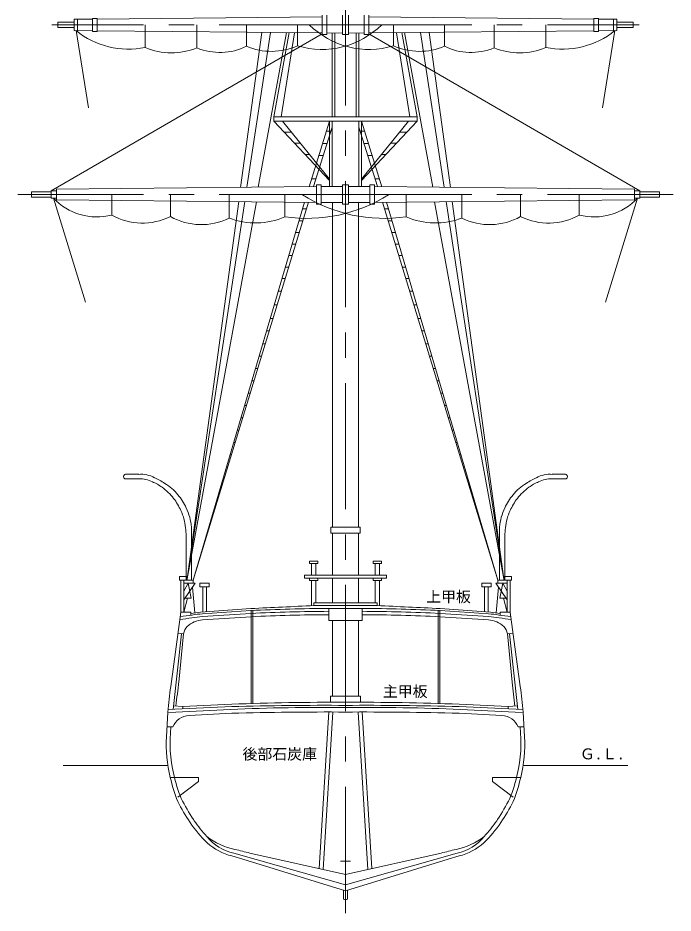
# Model space of a CAD drawing. Units: millimetres, scale not verified. Extents: x -51050 to 51050, y -29700 to 29700.
# Drawn here: x -7879 to 8609, y -18055 to 4465 of the extents above; entities that cross this region are included whole.
import ezdxf
from ezdxf.enums import TextEntityAlignment as Align

# ---------------------------------------------------------------- set-up
doc = ezdxf.new("R2010")
doc.units = ezdxf.units.MM
doc.header["$LTSCALE"] = 100
doc.linetypes.add('USER1', pattern=[50.8, 31.75, -6.35, 6.35, -6.35])
for name, color, linetype, lineweight in [('0-0_GL', 7, 'Continuous', 18), ('0-3_keijou', 7, 'Continuous', 18), ('0-5_text', 7, 'Continuous', 18), ('0-6_center', 7, 'USER1', 18)]:
    doc.layers.add(name, color=color, linetype=linetype, lineweight=lineweight)
doc.styles.add('ＭＳ ゴシック', font='')
doc.styles.get('ＭＳ ゴシック').set_extended_font_data('MS Gothic')

msp = doc.modelspace()

# ---------------------------------------------------------------- linework, layer by layer
at = {"layer": '0-0_GL'}
for p, q in [((-6736.2, -14341.3), (-4104.5, -14341.3)), ((4834.5, -14341.3), (7473.8, -14341.3))]:
    msp.add_line(p, q, dxfattribs=at)
at = {"layer": '0-3_keijou'}
for p, q in [((-220.1, 4531.6), (-220.1, 4045.6)), ((950, 4531.6), (950, 4045.6)), ((-6002.4, 4435.1), (-6460.1, 4430.7)), ((-6460.1, 4430.7), (-6460.1, 4146.5)), ((-6375.1, 4431.5), (-6375.1, 4145.7)), ((-5883.4, 4452.6), (-6002.4, 4452.6)), ((-6002.4, 4452.6), (-6002.4, 4124.6)), ((-220.1, 4490.8), (-5883.4, 4436.2)), ((-4675.1, 3721), (-4675.1, 4288.6)), ((-3373.5, 3711.9), (-3373.5, 4288.6)), ((-2125.5, 4288.6), (-2125.5, 3750.6)), ((-843.6, 4288.6), (-843.6, 3762.6)), ((950, 4490.8), (6613.4, 4436.2)), ((1573.5, 4288.6), (1573.5, 3762.6)), ((2855.4, 4288.6), (2855.4, 3750.6)), ((4103.4, 3711.9), (4103.4, 4288.6)), ((5405, 3721), (5405, 4288.6)), ((6613.4, 4452.6), (6732.4, 4452.6)), ((6732.4, 4452.6), (6732.4, 4124.6)), ((6732.4, 4435.1), (7190, 4430.7)), ((7105, 4431.5), (7105, 4145.7)), ((7190, 4430.7), (7190, 4146.5)), ((-219.5, 4060.7), (-7044, 112.5)), ((-6460.1, 4221.6), (-6876.9, 4221.6)), ((-6002.4, 4142.1), (-6460.1, 4146.5)), ((-6413.8, 4146.1), (-6099.6, 2203.4)), ((-220.1, 4086.4), (-5883.4, 4141)), ((-2274.2, 202), (-1741.7, 4101)), ((-1522.9, 4098.9), (-2117, 203.5)), ((-1833.9, 206.3), (-1117.8, 4095)), ((-1435, 1975.5), (-1049.9, 4094.4)), ((-1256.2, 1975.5), (-917.4, 4093.1)), ((291, 4081.4), (-101.1, 4085.2)), ((29.5, 1975.5), (29.5, 4083.7)), ((99.5, 4083), (99.5, 4083.3)), ((99.5, 1975.5), (99.5, 4083)), ((439, 4081.4), (831, 4085.2)), ((630.5, 4083), (630.5, 4083.3)), ((630.5, 1975.5), (630.5, 4083)), ((700.5, 1975.5), (700.5, 4083.7)), ((949.4, 4060.7), (7774, 112.5)), ((950, 4086.4), (6613.4, 4141)), ((1986.2, 1975.5), (1647.4, 4093.1)), ((2165, 1975.5), (1779.8, 4094.4)), ((2563.9, 206.3), (1847.8, 4095)), ((2252.9, 4098.9), (2847, 203.5)), ((3004.1, 202), (2471.6, 4101)), ((6732.4, 4142.1), (7190, 4146.5)), ((7143.8, 4146.1), (6829.5, 2203.4)), ((7190, 4221.6), (7606.9, 4221.6)), ((365, 1865.5), (-1435, 1865.5)), ((-40.5, 377.9), (-1435, 1865.5)), ((-40.5, 405), (-1219.2, 1865.5)), ((-545.7, 218.7), (-40.5, 1865.5)), ((-40.5, 224.2), (-40.5, 1865.5)), ((29.5, 224.2), (29.5, 1865.5)), ((365, 1865.5), (2165, 1865.5)), ((700.5, 224.2), (700.5, 1865.5)), ((770.5, 224.2), (770.5, 1865.5)), ((770.5, 377.9), (2165, 1865.5)), ((770.5, 405), (1949.2, 1865.5)), ((1275.7, 218.7), (770.5, 1865.5)), ((-999.1, 1592.7), (-1179.3, 1592.7)), ((-443.2, 219.7), (29.5, 1718.5)), ((-4.3, 1611.2), (-118.5, 1611.2)), ((1173.1, 219.7), (700.5, 1718.5)), ((734.3, 1611.2), (848.5, 1611.2)), ((1729, 1592.7), (1909.3, 1592.7)), ((-770.7, 1309.7), (-914, 1309.7)), ((-770.5, 1309.5), (-913.8, 1309.5)), ((-99.9, 1308.2), (-211.5, 1308.2)), ((829.8, 1308.2), (941.4, 1308.2)), ((1500.4, 1309.5), (1643.8, 1309.5)), ((1500.6, 1309.7), (1644, 1309.7)), ((-542.1, 1026.5), (-648.5, 1026.5)), ((-195.4, 1005.2), (-304.4, 1005.2)), ((925.4, 1005.2), (1034.4, 1005.2)), ((1272, 1026.5), (1378.5, 1026.5)), ((-381.7, 414.6), (-485.6, 414.6)), ((-381.5, 415.2), (-485.4, 415.2)), ((-249, 265.5), (-368, 265.5)), ((-368, 265.5), (-368, -220.5)), ((291, 226.8), (-249, 221.6)), ((365, 265.5), (291, 265.5)), ((291, -220.5), (291, 265.5)), ((365, 265.5), (439, 265.5)), ((439, -220.5), (439, 265.5)), ((439, 226.8), (979, 221.6)), ((979, 265.5), (1098, 265.5)), ((1098, 265.5), (1098, -220.5)), ((1111.5, 415.2), (1215.4, 415.2)), ((1111.6, 414.6), (1215.6, 414.6)), ((-6910, 112.5), (-7044, 112.5)), ((-7044, 112.5), (-7044, -67.5)), ((-368, 220.4), (-6910, 157.3)), ((-6910, 157.3), (-6910, -112.4)), ((-5518.3, -494.7), (-5518.3, 22.5)), ((-4040.9, -532.9), (-4040.9, 22.5)), ((-2563.4, -571), (-2563.4, 22.5)), ((-1160.2, -538.4), (-1160.2, 22.5)), ((1098, 220.4), (7640, 157.3)), ((1890.2, -538.4), (1890.2, 22.5)), ((3293.4, -571), (3293.4, 22.5)), ((4770.8, -532.9), (4770.8, 22.5)), ((6248.2, -494.7), (6248.2, 22.5)), ((7640, 157.3), (7640, -112.4)), ((7640, 112.5), (7774, 112.5)), ((7774, 112.5), (7774, -67.5)), ((-7044, -44.5), (-7539, -44.5)), ((-6910, -67.5), (-7044, -67.5)), ((-6177.3, -2684.2), (-6985.4, -67.5)), ((-368, -175.5), (-6910, -112.4)), ((-3618.9, -9643.1), (-2323.2, -156.6)), ((-3472.1, -9680.9), (-665.8, -172.6)), ((-3472.1, -9680.9), (-567.2, -173.5)), ((291, -181.8), (-249, -176.6)), ((35, -8347.1), (35, -179.3)), ((365, -220.5), (291, -220.5)), ((365, -220.5), (439, -220.5)), ((439, -181.8), (979, -176.6)), ((695, -8347.1), (695, -179.3)), ((1098, -175.5), (7640, -112.4)), ((4202, -9680.9), (1297.1, -173.5)), ((4202, -9680.9), (1395.7, -172.6)), ((4348.8, -9643.1), (2603.4, -160.9)), ((2902.1, -158.1), (4348.8, -9643.1)), ((4348.8, -9643.1), (3053.1, -156.6)), ((6907.3, -2684.2), (7715.4, -67.5)), ((7640, -67.5), (7774, -67.5)), ((7774, -44.5), (8269, -44.5)), ((-617.8, -339.2), (-714.9, -339.2)), ((1347.7, -339.2), (1444.9, -339.2)), ((-710.5, -642.6), (-804.5, -642.6)), ((-710.3, -642.2), (-714.9, -642.2)), ((1440.3, -642.2), (1444.9, -642.2)), ((1440.4, -642.6), (1534.4, -642.6)), ((-798.4, -930.2), (-889.4, -930.2)), ((-798.5, -930.6), (-804.5, -930.6)), ((1528.3, -930.2), (1619.3, -930.2)), ((1528.4, -930.6), (1534.4, -930.6)), ((-889.3, -1227.8), (-977.2, -1227.8)), ((1619.2, -1227.8), (1707.2, -1227.8)), ((-977.2, -1515.4), (-1062.1, -1515.4)), ((1707.1, -1515.4), (1792, -1515.4)), ((-1065, -1803), (-1147, -1803)), ((1795, -1803), (1876.9, -1803)), ((-1152.9, -2090.7), (-1231.9, -2090.7)), ((1882.9, -2090.7), (1961.8, -2090.7)), ((-1251.2, -2412.2), (-1326.8, -2412.2)), ((-1251, -2411.7), (-1326.6, -2411.7)), ((1980.9, -2411.7), (2056.6, -2411.7)), ((1981.1, -2412.2), (2056.7, -2412.2)), ((-1354.8, -2751.4), (-1426.9, -2751.4)), ((2084.8, -2751.4), (2156.8, -2751.4)), ((-1459.6, -3094.2), (-1528.1, -3094.2)), ((2189.5, -3094.2), (2258, -3094.2)), ((-1556.2, -3410.4), (-1621.4, -3410.4)), ((2286.1, -3410.4), (2351.3, -3410.4)), ((-1655.2, -3734.5), (-1717, -3734.5)), ((2385.1, -3734.5), (2447, -3734.5)), ((-1749.8, -4044.1), (-1808.4, -4044.1)), ((2479.7, -4044.1), (2538.4, -4044.1)), ((-1845.4, -4357.1), (-1900.8, -4357.1)), ((2575.4, -4357.1), (2630.7, -4357.1)), ((-1940, -4666.6), (-1992.1, -4666.6)), ((2669.9, -4666.6), (2722.1, -4666.6)), ((-2034.6, -4976.2), (-2083.5, -4976.2)), ((2764.5, -4976.2), (2813.5, -4976.2)), ((-2129.2, -5285.8), (-2174.9, -5285.8)), ((2859.1, -5285.8), (2904.8, -5285.8)), ((-2223.8, -5595.4), (-2266.3, -5595.4)), ((2953.7, -5595.4), (2996.2, -5595.4)), ((-2318.4, -5905), (-2357.6, -5905)), ((3048.3, -5905), (3087.6, -5905)), ((-2412.9, -6214.6), (-2449, -6214.6)), ((3142.9, -6214.6), (3178.9, -6214.6)), ((-2507.5, -6524.1), (-2540.4, -6524.1)), ((3237.5, -6524.1), (3270.3, -6524.1)), ((-2602.1, -6833.7), (-2631.7, -6833.7)), ((3332.1, -6833.7), (3361.7, -6833.7)), ((-4832.1, -7017.2), (-5170.9, -7017.2)), ((-4832.1, -7134.2), (-5167.2, -7134.2)), ((-2696.7, -7143.3), (-2723.1, -7143.3)), ((3426.7, -7143.3), (3453.1, -7143.3)), ((5562.1, -7017.2), (5900.9, -7017.2)), ((5562.1, -7134.2), (5897.1, -7134.2)), ((-2791.3, -7452.9), (-2814.5, -7452.9)), ((3521.3, -7452.9), (3544.4, -7452.9)), ((-2885.9, -7762.5), (-2905.9, -7762.5)), ((3615.8, -7762.5), (3635.8, -7762.5)), ((-2980.5, -8072.1), (-2997.2, -8072.1)), ((3710.4, -8072.1), (3727.2, -8072.1)), ((-3075.1, -8381.6), (-3088.6, -8381.6)), ((-4.1, -8347.1), (366.9, -8347.1)), ((-4.1, -8500.1), (-4.1, -8347.1)), ((-4.1, -8500.1), (366.9, -8500.1)), ((36.9, -9556.1), (36.9, -8500.1)), ((734.1, -8347.1), (363.1, -8347.1)), ((734.1, -8500.1), (363.1, -8500.1)), ((693.1, -9556.1), (693.1, -8500.1)), ((734.1, -8500.1), (734.1, -8347.1)), ((3805, -8381.6), (3818.5, -8381.6)), ((-3644.6, -9683), (-3644.6, -8760.3)), ((-3513.6, -9680.9), (-3513.6, -8760.2)), ((-3169.7, -8691.2), (-3180, -8691.2)), ((3899.6, -8691.2), (3909.9, -8691.2)), ((4243.5, -9680.9), (4243.5, -8760.2)), ((4374.5, -9683), (4374.5, -8760.3)), ((-3264.3, -9000.8), (-3271.3, -9000.8)), ((3994.2, -9000.8), (4001.3, -9000.8)), ((-537.5, -9203.1), (-327.5, -9203.1)), ((-537.5, -9260.1), (-537.5, -9203.1)), ((-327.5, -9260.1), (-327.5, -9203.1)), ((1267.5, -9203.1), (1057.5, -9203.1)), ((1267.5, -9260.1), (1267.5, -9203.1)), ((-3358.9, -9310.4), (-3362.7, -9310.4)), ((-537.5, -9260.1), (-327.5, -9260.1)), ((-487.5, -9556.1), (-487.5, -9260.1)), ((-377.5, -9556.1), (-377.5, -9260.1)), ((1107.5, -9556.1), (1107.5, -9260.1)), ((1217.5, -9556.1), (1217.5, -9260.1)), ((4088.8, -9310.4), (4092.7, -9310.4)), ((-3617, -9588.9), (-3816.5, -9588.9)), ((-3777.1, -10487.2), (-3777.1, -9680.9)), ((-3700.1, -10487.2), (-3700.1, -9680.9)), ((-3617, -9680.9), (-3617, -9588.9)), ((-3472.1, -9680.9), (-3472.1, -9755.8)), ((-3453.4, -9620), (-3454.1, -9620)), ((-663.1, -9628.1), (-663.1, -9556.1)), ((-663.1, -9556.1), (366.9, -9556.1)), ((-663.1, -9628.1), (366.9, -9628.1)), ((-537.5, -9685.1), (-537.5, -9628.1)), ((36.9, -10248.1), (36.9, -9628.1)), ((1393.1, -9556.1), (363.1, -9556.1)), ((1393.1, -9628.1), (363.1, -9628.1)), ((693.1, -10248.1), (693.1, -9628.1)), ((1267.5, -9685.1), (1267.5, -9628.1)), ((1393.1, -9628.1), (1393.1, -9556.1)), ((4183.4, -9620), (4184, -9620)), ((4202, -9680.9), (4202, -9755.8)), ((4346.9, -9588.9), (4546.5, -9588.9)), ((4346.9, -9680.9), (4346.9, -9588.9)), ((4430, -10487.2), (4430, -9680.9)), ((4507, -10487.2), (4507, -9680.9)), ((-3596.5, -9755.8), (-3700.1, -9958)), ((-3424.7, -10504.5), (-3487.3, -9854.7)), ((-3064.4, -9757.6), (-3299.4, -9757.6)), ((-3226.1, -10483.3), (-3226.1, -9849.6)), ((-3136.4, -10476.8), (-3136.4, -9849.6)), ((-3064.4, -9849.6), (-3064.4, -9757.6)), ((-487.5, -10322.7), (-487.5, -9685.1)), ((-377.5, -10248.1), (-377.5, -9685.1)), ((1107.5, -10248.1), (1107.5, -9685.1)), ((1217.5, -10322.7), (1217.5, -9685.1)), ((3794.4, -9757.6), (4029.4, -9757.6)), ((3794.4, -9849.6), (3794.4, -9757.6)), ((3866.3, -10476.8), (3866.3, -9849.6)), ((3956.1, -10483.3), (3956.1, -9849.6)), ((4154.7, -10504.5), (4217.2, -9854.7)), ((4326.4, -9755.8), (4430, -9958)), ((-3611.4, -10132.5), (-3700.1, -10487.2)), ((4341.3, -10132.5), (4430, -10487.2)), ((-428.1, -10248.1), (366.9, -10248.1)), ((-428.1, -10248.1), (-428.1, -10320.1)), ((-428.1, -10320.1), (366.9, -10320.1)), ((1158.1, -10248.1), (363.1, -10248.1)), ((1158.1, -10320.1), (363.1, -10320.1)), ((1158.1, -10248.1), (1158.1, -10320.1)), ((-4033.3, -12357.8), (-3777.1, -10487.2)), ((-3526.1, -10487.2), (-3777.1, -10487.2)), ((-3526.1, -10487.2), (-3526.1, -10560.9)), ((-2015, -10394.6), (-3283.5, -10487.5)), ((-2015.3, -10515.7), (-3235.5, -10597.1)), ((-2013.6, -10443.9), (-3233.8, -10525.4)), ((-2011, -12784.1), (-2011, -10443.8)), ((-1963, -12782.6), (-1963, -10441.5)), ((-53.1, -10392.1), (366.9, -10392.1)), ((-53.1, -10692.1), (-53.1, -10392.1)), ((2693, -12782.6), (2693, -10441.5)), ((2741, -12784.1), (2741, -10443.8)), ((2743.5, -10443.9), (3963.8, -10525.4)), ((2744.9, -10394.6), (4013.5, -10487.5)), ((2745.2, -10515.7), (3965.5, -10597.1)), ((4256.1, -10487.2), (4256.1, -10560.9)), ((4256.1, -10487.2), (4507, -10487.2)), ((4763.2, -12357.8), (4507, -10487.2)), ((-2011, -10600.6), (-3229.9, -10681.9)), ((-53.1, -10692.1), (366.9, -10692.1)), ((36.9, -12595.4), (36.9, -10692.1)), ((783.1, -10692.1), (363.1, -10692.1)), ((693.1, -12595.4), (693.1, -10692.1)), ((2741, -10600.6), (3959.8, -10681.9)), ((-3975.8, -12931.6), (-3759.9, -11026.3)), ((-3849.7, -11017.3), (-3709.3, -11031.4)), ((-3709.3, -11031.4), (-3830.9, -12242.6)), ((4579.6, -11017.3), (4439.2, -11031.4)), ((4439.2, -11031.4), (4560.8, -12242.6)), ((4705.8, -12931.6), (4489.8, -11026.3)), ((-11.1, -12595.4), (366.9, -12595.4)), ((-11.1, -12750.5), (-11.1, -12595.4)), ((741.1, -12595.4), (363.1, -12595.4)), ((741.1, -12750.5), (741.1, -12595.4)), ((-2494.3, -12801.4), (-3725.6, -12859.7)), ((3224.2, -12801.4), (4455.5, -12859.7)), ((-4140.3, -13617.7), (-4108.7, -12997.1)), ((-2494.3, -12861.5), (-4102.4, -12937.6)), ((-2528.1, -12932.3), (-4083.9, -13006)), ((-3725.6, -12859.8), (-3971.3, -12840.6)), ((-3725.6, -12919.8), (-3725.6, -12859.8)), ((-2494.3, -13029.7), (-3573.2, -13080.7)), ((-298.8, -16936.3), (-51.3, -12996.2)), ((-200, -16958.6), (48.9, -12996.4)), ((929.9, -16958.6), (681, -12996.4)), ((1028.7, -16936.3), (781.2, -12996.2)), ((3224.2, -12861.5), (4832.4, -12937.6)), ((3224.2, -13029.7), (4303.2, -13080.7)), ((3258, -12932.3), (4813.9, -13006)), ((4455.5, -12859.8), (4695.5, -12841.1)), ((4455.5, -12919.8), (4455.5, -12859.8)), ((4870.2, -13617.7), (4838.6, -12997.1)), ((-3978.1, -13372.4), (-4127.8, -13372.4)), ((4708.1, -13372.4), (4857.7, -13372.4)), ((-4044, -14642.8), (-3333.7, -14642.8)), ((-3858.4, -15139.5), (-3333.7, -14746.8)), ((-3333.7, -14642.8), (-3333.7, -14746.8)), ((4588.4, -15139.5), (4063.6, -14746.8)), ((4774, -14642.8), (4063.7, -14642.8)), ((4063.7, -14642.8), (4063.7, -14746.8)), ((-3441.6, -15736), (-3461.2, -15702.7)), ((4171.6, -15736), (4191.1, -15702.7)), ((-2221.1, -16701.8), (-2491.8, -16618.6)), ((-2444.6, -16546.6), (365.9, -17340.4)), ((-2041.3, -16544.2), (361.2, -17084.8)), ((3174.6, -16546.6), (364.1, -17340.4)), ((2771.2, -16544.2), (368.8, -17084.8)), ((2951.1, -16701.8), (3221.8, -16618.6)), ((-2221.1, -16701.8), (366.1, -17493.3)), ((365, -16749.1), (237.7, -16749.1)), ((2951.1, -16701.8), (363.8, -17493.3)), ((365, -16749.1), (492.3, -16749.1)), ((311.1, -17701.6), (311.1, -17477.6)), ((418.8, -17701.6), (418.8, -17477.6)), ((365, -17714.5), (365, -18000.9))]:
    msp.add_line(p, q, dxfattribs=at)
for points in [[(-101.1, 4531.6), (-101.1, 4045.6), (-220.1, 4045.6)], [(365, 4045.6), (291, 4045.6), (291, 4531.6)], [(365, 4045.6), (439, 4045.6), (439, 4531.6)], [(831, 4531.6), (831, 4045.6), (950, 4045.6)], [(-6460.1, 4355.6), (-6876.9, 4355.6), (-6876.9, 4221.6)], [(-5883.4, 4452.6), (-5883.4, 4124.6), (-6002.4, 4124.6)], [(6613.4, 4452.6), (6613.4, 4124.6), (6732.4, 4124.6)], [(7190, 4355.6), (7606.9, 4355.6), (7606.9, 4221.6)], [(365, 1975.5), (-1435, 1975.5), (-1435, 1865.5)], [(365, 1975.5), (2165, 1975.5), (2165, 1865.5)], [(-249, 265.5), (-249, -220.5), (-368, -220.5)], [(979, 265.5), (979, -220.5), (1098, -220.5)], [(-7044, 89.5), (-7539, 89.5), (-7539, -44.5)], [(7774, 89.5), (8269, 89.5), (8269, -44.5)], [(-2172.2, -158.1), (-3618.9, -9643.1), (-1873.4, -160.9)], [(1267.5, -9260.1), (1057.5, -9260.1), (1057.5, -9203.1)], [(-3472.1, -9680.9), (-3816.5, -9680.9), (-3816.5, -9588.9)], [(-537.5, -9685.1), (-327.5, -9685.1), (-327.5, -9628.1)], [(1267.5, -9685.1), (1057.5, -9685.1), (1057.5, -9628.1)], [(4202, -9680.9), (4546.5, -9680.9), (4546.5, -9588.9)], [(-3700.1, -9755.8), (-3422.1, -9755.8), (-3700.1, -10177.5)], [(-3596.5, -9755.8), (-3522.7, -10132.5), (-3700.1, -10132.5)], [(-3064.4, -9849.6), (-3299.4, -9849.6), (-3299.4, -9757.6)], [(3794.4, -9849.6), (4029.4, -9849.6), (4029.4, -9757.6)], [(4430, -9755.8), (4152, -9755.8), (4430, -10177.5)], [(4326.4, -9755.8), (4252.6, -10132.5), (4430, -10132.5)], [(783.1, -10692.1), (783.1, -10392.1), (363.1, -10392.1)]]:
    msp.add_lwpolyline(points, dxfattribs=at)
for centre, radius, start, end in [((-226.7, 5797.5), 2126.3, 253.13481, 314.98532), ((956.6, 5797.5), 2126.3, 225.01468, 286.86519), ((-5096.3, 5766.4), 2088.3, 230.88415, 281.63854), ((5826.3, 5766.4), 2088.3, 258.36146, 309.11585), ((-4013.4, 5266.2), 1680.9, 246.82028, 292.37708), ((-2791.9, 5097.2), 1502.5, 247.22603, 296.32956), ((-1498.3, 5227.5), 1604.5, 246.99074, 294.08198), ((2228.2, 5227.5), 1604.5, 245.91802, 293.00926), ((3521.8, 5097.2), 1502.5, 243.67044, 292.77397), ((4743.4, 5266.2), 1680.9, 247.62292, 293.17972), ((-607.2, 3281.8), 3860, 261.76318, 302.22626), ((1337.2, 3281.8), 3860, 237.77374, 278.23682), ((-5892.2, 954.2), 1496.4, 223.06318, 284.46817), ((6622.1, 954.2), 1496.4, 255.53183, 316.93682), ((-4743.4, 885.3), 1582.6, 240.68639, 296.3553), ((-3266, 847.1), 1582.6, 240.68639, 296.3553), ((-1901.1, 1133.4), 1828.6, 248.76271, 293.89922), ((2631, 1133.4), 1828.6, 246.10078, 291.23729), ((3996, 847.1), 1582.6, 243.6447, 299.31361), ((5473.4, 885.3), 1582.6, 243.6447, 299.31361), ((-5153.1, -7075.7), 66.9, 133.21953, 226.22956), ((-5167.2, -7078.4), 55.8, 234.78465, 270), ((-5167.1, -7072.9), 55.8, 93.89815, 124.65355), ((-4780.6, -7729.6), 714.5, 61.41777, 94.94699), ((-4780.6, -7729.6), 597.5, 61.41777, 94.94699), ((-5034.2, -8441.2), 1349, 54.55127, 66.42913), ((-5034.2, -8441.2), 1466, 54.55127, 66.42913), ((5764.1, -8441.2), 1466, 113.57087, 125.44873), ((5764.1, -8441.2), 1349, 113.57087, 125.44873), ((5510.6, -7729.6), 714.5, 85.05301, 118.58223), ((5510.6, -7729.6), 597.5, 85.05301, 118.58223), ((5897.1, -7078.4), 55.8, 270, 305.21535), ((5897.1, -7072.9), 55.8, 55.34645, 86.10185), ((5883, -7075.7), 66.9, 313.77044, 46.78047), ((-5039.6, -8450.3), 1359.5, 37.4045, 54.58344), ((-4736.5, -8217.3), 1116.5, 37.74194, 60.34253), ((5466.4, -8217.3), 1116.5, 119.65747, 142.25806), ((5769.6, -8450.3), 1359.5, 125.41656, 142.5955), ((-5210.9, -8573.5), 1570.4, 24.23932, 37.18045), ((-4731.9, -8324.4), 1181.8, 22.76187, 41.9903), ((5461.9, -8324.4), 1181.8, 138.0097, 157.23813), ((5940.9, -8573.5), 1570.4, 142.81955, 155.76068), ((-4889.8, -8467.1), 1384.4, 5.07858, 25.85441), ((5619.8, -8467.1), 1384.4, 154.14559, 174.92142), ((-4889.8, -8467.1), 1234.4, 4.92071, 25.85441), ((5619.8, -8467.1), 1234.4, 154.14559, 175.07929), ((-6499.2, -8670.3), 2856, 358.1932, 6.21229), ((-15817.1, -8470.8), 12306.9, 358.65262, 0.58798), ((16547, -8470.8), 12306.9, 179.41202, 181.34738), ((7229.1, -8670.3), 2856, 173.78771, 181.8068), ((9877.4, -246773.2), 236677.6, 92.49558, 92.88016), ((-9147.4, -246773.2), 236677.6, 87.11984, 87.50442), ((-2756.5, -16676.7), 6164, 96.9041, 99.67692), ((-7580, 24675.3), 35424.3, 276.57121, 276.96633), ((-2925.3, -14163.6), 3651.3, 94.84678, 99.0142), ((83.6, -52729.6), 42266, 90.18572, 92.84641), ((83.9, -52657.9), 42266, 90.18572, 92.84641), ((83.6, -52729.6), 42181, 90.18572, 92.84641), ((646.3, -52729.6), 42181, 87.15359, 89.81428), ((646.1, -52657.9), 42266, 87.15359, 89.81428), ((646.3, -52729.6), 42266, 87.15359, 89.81428), ((3655.3, -14163.6), 3651.3, 80.9858, 85.15322), ((8310, 24675.3), 35424.3, 263.03367, 263.42879), ((3486.4, -16676.7), 6164, 80.32308, 83.0959), ((-2758.2, -16748.4), 6164, 96.9041, 99.75525), ((-3207.1, -11275.5), 594, 92.1983, 133.96979), ((-2927, -14235.4), 3651.3, 94.84678, 99.0142), ((3937, -11275.5), 594, 46.03021, 87.8017), ((3657, -14235.4), 3651.3, 80.9858, 85.15322), ((3488.1, -16748.4), 6164, 80.24475, 83.0959), ((-3369.4, -11084.1), 343.9, 136.64208, 171.1909), ((4099.4, -11084.1), 343.9, 8.8091, 43.35792), ((9176.6, -14239.7), 13343.2, 171.89217, 174.65658), ((-94484.3, -1908.9), 91238.8, 353.11521, 353.5039), ((95241.6, -2167.1), 91238.8, 186.34014, 186.72165), ((-8446.6, -14239.7), 13343.2, 5.34342, 8.10783), ((95.1, -78551.5), 65801.1, 89.76338, 92.2553), ((-137.3, -95732.3), 82904.3, 89.65155, 91.62914), ((634.8, -78551.5), 65801.1, 87.7447, 90.23662), ((867.3, -95732.3), 82904.3, 88.37086, 90.34845), ((-217, -65441.6), 52560.2, 89.3635, 92.52009), ((-137.3, -95900.4), 82904.3, 89.65155, 91.62914), ((946.9, -65441.6), 52560.2, 87.47991, 90.6365), ((867.3, -95900.4), 82904.3, 88.37086, 90.34845), ((-3542, -13551), 471.3, 93.80428, 157.72488), ((4271.9, -13551), 471.3, 22.27512, 86.19572), ((-462.4, -13764.3), 3587.4, 173.72734, 192.94132), ((1192.4, -13764.3), 3587.4, 347.05868, 6.27266), ((-668.8, -13808.8), 3476.7, 176.84865, 193.87899), ((1398.8, -13808.8), 3476.7, 346.12101, 3.15135), ((-233.3, -13727.1), 3819, 192.71516, 202.18565), ((963.3, -13727.1), 3819, 337.81435, 347.28484), ((-318.7, -13802.2), 3819, 192.71516, 202.18565), ((1048.6, -13802.2), 3819, 337.81435, 347.28484), ((895.9, -12853.5), 5318.5, 206.71284, 213.35486), ((981.3, -12778.5), 5318.5, 206.71284, 213.35486), ((-251.3, -12778.5), 5318.5, 326.64514, 333.28716), ((-165.9, -12853.5), 5318.5, 326.64514, 333.28716), ((-441.7, -13636.7), 3661.6, 214.984, 222.88544), ((1171.6, -13636.7), 3661.6, 317.11456, 325.016), ((-546.6, -13678.4), 3661.6, 214.984, 225.41222), ((1276.5, -13678.4), 3661.6, 314.58778, 325.016), ((-2206.5, -15397.3), 1173.7, 218.53297, 258.29111), ((-2082.5, -14784.9), 1700.3, 232.20366, 258.67069), ((2812.4, -14784.9), 1700.3, 281.32931, 307.79634), ((2936.4, -15397.3), 1173.7, 281.70889, 321.46703), ((-2151.2, -15224.1), 1435.5, 227.71491, 256.27324), ((2881.1, -15224.1), 1435.5, 283.72676, 312.28509), ((896.8, -3767.9), 13109.8, 255.36062, 257.04948), ((-166.8, -3767.9), 13109.8, 282.95052, 284.63938), ((366.1, -17590.9), 123.6, 243.57356, 269.47405), ((363.8, -17590.9), 123.6, 270.52595, 296.42644)]:
    msp.add_arc(centre, radius, start, end, dxfattribs=at)
at = {"layer": '0-6_center'}
for p, q in [((365, -18055.2), (365, 20621)), ((365, 4288.6), (-7021.9, 4288.6)), ((365, 4288.6), (7751.9, 4288.6)), ((365, 22.5), (-7879, 22.5)), ((365, 22.5), (8609, 22.5))]:
    msp.add_line(p, q, dxfattribs=at)

# ---------------------------------------------------------------- texts
at = {"layer": '0-5_text', "style": 'ＭＳ ゴシック'}
for s, p in [('上甲板', (2396.6, -10315)), ('主甲板', (1305.5, -12698.4)), ('後部石炭庫', (-2226.6, -14275.1)), ('Ｇ.Ｌ.', (6261.9, -14269.8))]:
    msp.add_text(s, height=274.9, dxfattribs=at).set_placement(p, align=Align.BOTTOM_LEFT)

doc.saveas('drawing.dxf')
